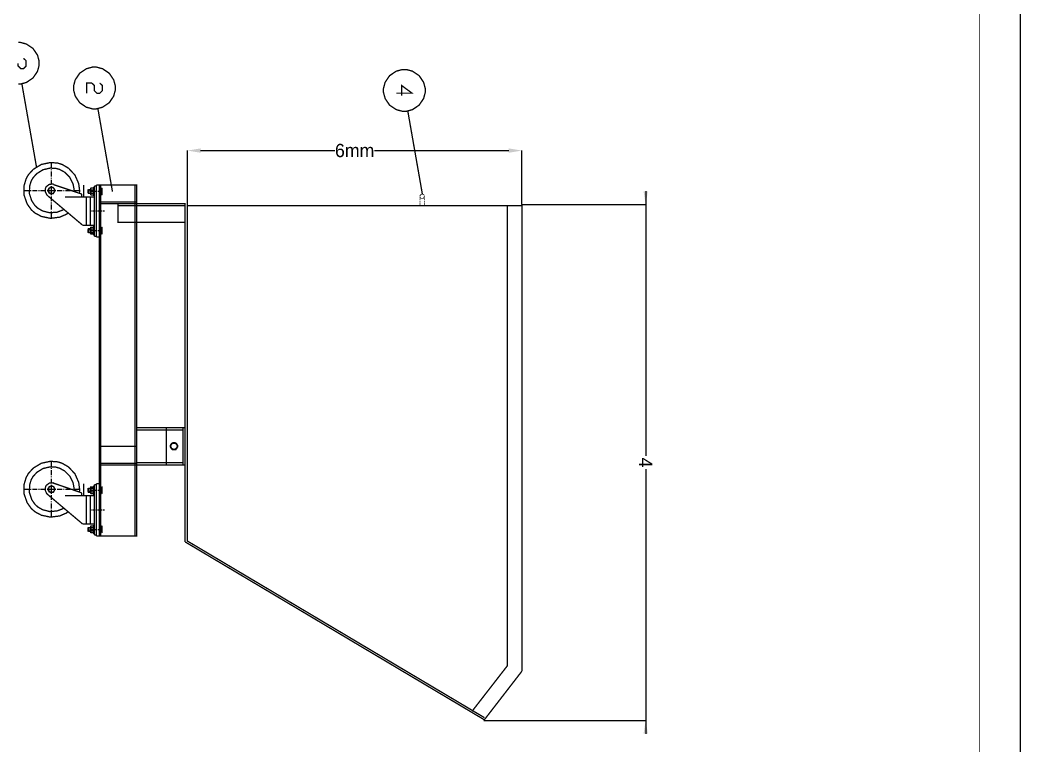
# Model space of a CAD drawing. Extents: x 0.2 to 11.6, y 0 to 16.4.
# Drawn here: x 4 to 11.56, y 3.76 to 9.24 of the extents above; entities that cross this region are included whole.
import ezdxf

# ---------------------------------------------------------------- set-up
doc = ezdxf.new("R2010")
doc.units = 0
doc.header["$MEASUREMENT"] = 0
doc.dimstyles.get("Standard").update_dxf_attribs({"dimtxt": 0.1, "dimasz": 0.1, "dimexe": 1.25, "dimexo": 0.625, "dimtad": 1, "dimtih": 1, "dimtxsty": 'Standard', "dimcen": 2.5, "dimazin": 3, "dimtfac": 1, "dimtmove": 0, "dimatfit": 3})

# ---------------------------------------------------------------- blocks, each defined once
blk = doc.blocks.new('_CLOSEDFILLED')
at = {"color": 0, "linetype": 'BYBLOCK'}
blk.add_solid([(-1, 0.164), (0, 0), (-1, -0.164)], dxfattribs=at)
blk = doc.blocks.new('*D5')
for p, q in [((5.2667, 7.84), (5.2667, 8.2567)), ((5.3666, 8.2567), (6.3792, 8.2567)), ((6.6792, 8.2567), (7.6917, 8.2567)), ((7.7917, 7.85), (7.7917, 8.2567))]:
    blk.add_line(p, q)
at = {"layer": 'Defpoints'}
for p in [(5.2667, 8.2567), (5.2667, 7.84), (7.7917, 7.85)]:
    blk.add_point(p, dxfattribs=at)
at = {"xscale": 0.1, "yscale": 0.1, "rotation": 180}
blk.add_blockref('_CLOSEDFILLED', (5.2667, 8.2567), dxfattribs=at)
at = {"xscale": 0.1, "yscale": 0.1}
blk.add_blockref('_CLOSEDFILLED', (7.7917, 8.2567), dxfattribs=at)
at = {"insert": (6.5292, 8.2567), "char_height": 0.1, "attachment_point": 5}
blk.add_mtext('6mm', dxfattribs=at)
blk = doc.blocks.new('*D6')
for p, q in [((8.7251, 7.95), (8.7251, 5.9525)), ((7.7917, 7.85), (8.7251, 7.85)), ((8.7251, 5.8525), (8.7251, 3.855)), ((7.5033, 3.955), (8.7251, 3.955))]:
    blk.add_line(p, q)
at = {"layer": 'Defpoints'}
for p in [(7.7917, 7.85), (8.7251, 7.85), (7.5033, 3.955)]:
    blk.add_point(p, dxfattribs=at)
at = {"xscale": 0.1, "yscale": 0.1}
for p, rotation in [((8.7251, 7.85), 270), ((8.7251, 3.955), 90)]:
    blk.add_blockref('_CLOSEDFILLED', p, dxfattribs=dict(at, rotation=rotation))
at = {"insert": (8.7251, 5.9025), "char_height": 0.1, "attachment_point": 5, "rotation": 270}
blk.add_mtext('4', dxfattribs=at)

msp = doc.modelspace()

# ---------------------------------------------------------------- linework, layer by layer
at = {"color": 0}
for points, const_width in [([(11.5517, 0.04834), (11.5517, 16.4), (0.183322, 16.4), (0.183322, 0.04834), (11.5517, 0.04834)], 0.01), ([(0.491644, 16.0917), (11.2433, 16.0917), (11.2433, 2.70665), (0.491644, 2.70665), (0.491644, 16.0917)], 0.005), ([(4.56581, 8.57167), (4.58117, 8.57167), (4.62717, 8.5841), (4.67719, 8.61783), (4.71094, 8.66792), (4.72331, 8.71386), (4.72331, 8.72917), (4.72331, 8.74451), (4.71094, 8.79047), (4.67719, 8.84056), (4.62717, 8.87429), (4.58117, 8.88667), (4.56581, 8.88667), (4.55051, 8.88667), (4.50456, 8.87429), (4.45449, 8.84056), (4.42074, 8.79047), (4.40831, 8.74451), (4.40831, 8.72917), (4.40831, 8.71386), (4.42074, 8.66792), (4.45449, 8.61783), (4.50456, 8.5841), (4.55051, 8.57167), (4.56581, 8.57167)], 0.01), ([(6.90419, 8.55333), (6.91954, 8.55333), (6.9655, 8.56575), (7.01557, 8.5995), (7.04932, 8.64958), (7.06168, 8.69553), (7.06168, 8.71083), (7.06168, 8.72618), (7.04932, 8.77214), (7.01557, 8.82221), (6.9655, 8.85596), (6.91954, 8.86833), (6.90419, 8.86833), (6.88889, 8.86833), (6.84289, 8.85596), (6.79281, 8.82221), (6.75911, 8.77214), (6.74669, 8.72618), (6.74669, 8.71083), (6.74669, 8.69553), (6.75911, 8.64958), (6.79281, 8.5995), (6.84289, 8.56575), (6.88889, 8.55333), (6.90419, 8.55333)], 0.01), ([(4.24251, 7.93164), (4.24681, 7.93164), (4.2596, 7.93875), (4.26665, 7.95161), (4.26665, 7.95583), (4.26665, 7.96013), (4.2596, 7.97293), (4.24681, 7.97999), (4.24251, 7.97999), (4.23828, 7.97999), (4.22542, 7.97293), (4.21832, 7.96013), (4.21832, 7.95583), (4.21832, 7.95161), (4.22542, 7.93875), (4.23828, 7.93164), (4.24251, 7.93164)], 0.01), ([(4.60167, 5.34831), (4.88336, 5.34831), (4.88336, 7.99669), (4.60167, 7.99669), (4.60167, 5.34831)], 0.01), ([(4.74333, 7.85667), (5.25, 7.85667), (5.25, 7.715), (4.74333, 7.715), (4.74333, 7.85667)], 0.01), ([(5.16585, 6.00168), (5.17014, 6.00168), (5.18294, 6.00879), (5.19, 6.0216), (5.19, 6.02582), (5.19, 6.03011), (5.18294, 6.04297), (5.17014, 6.05003), (5.16585, 6.05003), (5.16162, 6.05003), (5.14876, 6.04297), (5.14165, 6.03011), (5.14165, 6.02582), (5.14165, 6.0216), (5.14876, 6.00879), (5.16162, 6.00168), (5.16585, 6.00168)], 0.01), ([(4.24251, 5.67665), (4.24681, 5.67665), (4.2596, 5.68375), (4.26665, 5.69661), (4.26665, 5.70085), (4.26665, 5.70514), (4.2596, 5.71793), (4.24681, 5.72499), (4.24251, 5.72499), (4.23828, 5.72499), (4.22542, 5.71793), (4.21832, 5.70514), (4.21832, 5.70085), (4.21832, 5.69661), (4.22542, 5.68375), (4.23828, 5.67665), (4.24251, 5.67665)], 0.01)]:
    msp.add_lwpolyline(points, close=True, dxfattribs=dict(at, const_width=const_width))
at = {"color": 0, "const_width": 0.01}
for points in [[(3.99083, 8.75836), (4.00618, 8.75836), (4.05214, 8.77078), (4.10221, 8.80447), (4.13596, 8.85454), (4.14833, 8.90056), (4.14833, 8.91585), (4.14833, 8.93121), (4.13596, 8.97715), (4.10221, 9.02724), (4.05214, 9.06099), (4.00618, 9.07335), (3.99083, 9.07335)], [(4.01833, 8.75999), (4.12831, 8.13336)], [(4.59169, 8.57335), (4.70167, 7.94667)], [(6.93001, 8.55501), (7.03999, 7.92833)], [(4.24164, 8.12332), (4.24164, 8.16667)], [(4.24164, 8.10835), (4.24164, 8.11501)], [(4.24164, 8.06), (4.24164, 8.09999)], [(4.24164, 8.04497), (4.24164, 8.05333)], [(4.24164, 7.99832), (4.24164, 8.03668)], [(4.07335, 7.95503), (4.03, 7.95503)], [(4.08832, 7.95503), (4.08003, 7.95503)], [(4.13499, 7.95503), (4.09668, 7.95503)], [(4.15169, 7.95503), (4.14333, 7.95503)], [(4.19835, 7.95503), (4.15831, 7.95503)], [(4.21332, 7.95503), (4.20665, 7.95503)], [(4.22667, 7.97835), (4.21332, 7.95503)], [(4.22667, 7.93164), (4.21332, 7.95503)], [(4.25999, 7.95503), (4.22168, 7.95503)], [(4.25499, 7.97835), (4.22667, 7.97835)], [(4.26833, 7.95503), (4.25499, 7.93164), (4.22667, 7.93164)], [(4.24164, 7.98167), (4.24164, 7.99001)], [(4.24164, 7.935), (4.24164, 7.97499)], [(4.24164, 7.91997), (4.24164, 7.92665)], [(4.25499, 7.97835), (4.26833, 7.95503)], [(4.27669, 7.95503), (4.26833, 7.95503)], [(4.32335, 7.95503), (4.28331, 7.95503)], [(4.33832, 7.95503), (4.33165, 7.95503)], [(4.38667, 7.95503), (4.34668, 7.95503)], [(4.40169, 7.95503), (4.39333, 7.95503)], [(4.45167, 7.95503), (4.41, 7.95503)], [(4.51665, 7.93668), (4.51665, 7.96001), (4.52001, 7.96164)], [(4.51665, 7.96001), (4.53668, 7.96001)], [(4.52832, 7.94835), (4.52333, 7.94835), (4.52165, 7.94835), (4.51665, 7.94835)], [(4.51665, 7.93668), (4.52001, 7.93332), (4.53668, 7.93332)], [(4.51665, 7.93668), (4.53668, 7.93668)], [(4.52001, 7.96164), (4.53668, 7.96164)], [(4.52001, 7.93332), (4.52001, 7.96164)], [(4.53331, 7.94835), (4.53, 7.94835)], [(4.53668, 7.92833), (4.53668, 7.96669)], [(4.53999, 7.94835), (4.53668, 7.94835)], [(4.53907, 7.97428), (4.53831, 7.97331), (4.53831, 7.96175), (4.53907, 7.96072)], [(4.53907, 7.93593), (4.53831, 7.93494), (4.53831, 7.92344), (4.53907, 7.92242)], [(4.53836, 7.97331), (4.55664, 7.97331)], [(4.53836, 7.96001), (4.55664, 7.96001)], [(4.53836, 7.935), (4.55664, 7.935)], [(4.54058, 7.96192), (4.53988, 7.95985), (4.53988, 7.93847), (4.54058, 7.93642)], [(4.55832, 7.94835), (4.55501, 7.94835), (4.55333, 7.94835), (4.54833, 7.94835), (4.54665, 7.94835), (4.54167, 7.94835)], [(4.55778, 7.93642), (4.55854, 7.93847), (4.55854, 7.95985), (4.55778, 7.96192)], [(4.55931, 7.96072), (4.56011, 7.96175), (4.56011, 7.97331), (4.55931, 7.97428)], [(4.55931, 7.92242), (4.56011, 7.92344), (4.56011, 7.93494), (4.55931, 7.93593)], [(4.565, 7.91835), (4.56, 7.91835), (4.56, 7.97667), (4.565, 7.97667)], [(4.56, 7.92833), (4.56, 7.96669)], [(4.565, 7.94835), (4.56168, 7.94835)], [(4.58333, 7.94835), (4.58003, 7.94835), (4.57835, 7.94835), (4.57335, 7.94835), (4.57167, 7.94835), (4.56668, 7.94835)], [(4.59, 7.94835), (4.58664, 7.94835)], [(4.60835, 7.94835), (4.60499, 7.94835), (4.60335, 7.94835), (4.59831, 7.94835), (4.59668, 7.94835), (4.59332, 7.94835)], [(4.60167, 7.97331), (4.62001, 7.97331)], [(4.60167, 7.96001), (4.62001, 7.96001)], [(4.60167, 7.935), (4.62001, 7.935)], [(4.61501, 7.94835), (4.61165, 7.94835)], [(4.61333, 7.99669), (4.61333, 5.34831)], [(4.62169, 7.94835), (4.61833, 7.94835)], [(4.61942, 7.93642), (4.62017, 7.93847), (4.62017, 7.95985), (4.61942, 7.96192)], [(4.62099, 7.96072), (4.62181, 7.96175), (4.62181, 7.97331), (4.62099, 7.97428)], [(4.62099, 7.92242), (4.62181, 7.92344), (4.62181, 7.93494), (4.62099, 7.93593)], [(4.62169, 7.92833), (4.62169, 7.96669)], [(4.87169, 7.99669), (4.87169, 5.34831)], [(4.24164, 7.87332), (4.24164, 7.91168)], [(4.24164, 7.85667), (4.24164, 7.86501)], [(4.24164, 7.81), (4.24164, 7.84999)], [(4.53836, 7.92165), (4.55664, 7.92165)], [(4.60167, 7.92165), (4.62001, 7.92165)], [(4.88336, 7.86833), (4.60167, 7.86833)], [(4.88336, 7.85667), (4.60167, 7.85667)], [(4.24164, 7.79497), (4.24164, 7.80165)], [(4.24164, 7.74333), (4.24164, 7.78668)], [(4.54665, 7.80003), (4.54335, 7.80003)], [(4.565, 7.80003), (4.56168, 7.80003), (4.56, 7.80003), (4.55501, 7.80003), (4.55333, 7.80003), (4.55003, 7.80003)], [(4.57167, 7.80003), (4.56836, 7.80003)], [(4.59, 7.80003), (4.58664, 7.80003), (4.58501, 7.80003), (4.58003, 7.80003), (4.57835, 7.80003), (4.57497, 7.80003)], [(4.59668, 7.80003), (4.59332, 7.80003)], [(4.61664, 7.80003), (4.61165, 7.80003), (4.61003, 7.80003), (4.60499, 7.80003), (4.60335, 7.80003), (4.59999, 7.80003)], [(4.62169, 7.80003), (4.61833, 7.80003)], [(4.62831, 7.80003), (4.625, 7.80003)], [(4.64165, 7.80003), (4.63667, 7.80003), (4.63499, 7.80003), (4.62999, 7.80003)], [(4.74333, 7.84), (5.25, 7.84)], [(4.88336, 7.715), (5.25, 7.715)], [(4.51665, 7.66336), (4.52001, 7.66667), (4.53668, 7.66667)], [(4.51665, 7.66336), (4.51665, 7.63997), (4.52001, 7.63835)], [(4.51665, 7.66336), (4.53668, 7.66336)], [(4.52832, 7.65169), (4.52333, 7.65169), (4.52165, 7.65169), (4.51665, 7.65169)], [(4.51665, 7.63997), (4.53668, 7.63997)], [(4.52001, 7.66667), (4.52001, 7.63835)], [(4.52001, 7.63835), (4.53668, 7.63835)], [(4.53331, 7.65169), (4.53, 7.65169)], [(4.53668, 7.67165), (4.53668, 7.63167)], [(4.53999, 7.65169), (4.53668, 7.65169)], [(4.53907, 7.67925), (4.53831, 7.67828), (4.53831, 7.66678), (4.53907, 7.66575)], [(4.53907, 7.63926), (4.53831, 7.63829), (4.53831, 7.62674), (4.53907, 7.62571)], [(4.53836, 7.67833), (4.55664, 7.67833)], [(4.53836, 7.66499), (4.55664, 7.66499)], [(4.53836, 7.63835), (4.55664, 7.63835)], [(4.53836, 7.62668), (4.55664, 7.62668)], [(4.54058, 7.66525), (4.53988, 7.66319), (4.53988, 7.64182), (4.54058, 7.63976)], [(4.55832, 7.65169), (4.55501, 7.65169), (4.55333, 7.65169), (4.54833, 7.65169), (4.54665, 7.65169), (4.54167, 7.65169)], [(4.55778, 7.63976), (4.55854, 7.64182), (4.55854, 7.66319), (4.55778, 7.66525)], [(4.55931, 7.66575), (4.56011, 7.66678), (4.56011, 7.67828), (4.55931, 7.67925)], [(4.55931, 7.62571), (4.56011, 7.62674), (4.56011, 7.63829), (4.55931, 7.63926)], [(4.565, 7.68164), (4.56, 7.68164), (4.56, 7.62169), (4.565, 7.62169)], [(4.56, 7.67165), (4.56, 7.63167)], [(4.565, 7.65169), (4.56168, 7.65169)], [(4.58333, 7.65169), (4.58003, 7.65169), (4.57835, 7.65169), (4.57335, 7.65169), (4.57167, 7.65169), (4.56668, 7.65169)], [(4.59, 7.65169), (4.58664, 7.65169)], [(4.60835, 7.65169), (4.60499, 7.65169), (4.60335, 7.65169), (4.59831, 7.65169), (4.59668, 7.65169), (4.59332, 7.65169)], [(4.60167, 7.67833), (4.62001, 7.67833)], [(4.60167, 7.66499), (4.62001, 7.66499)], [(4.60167, 7.63835), (4.62001, 7.63835)], [(4.60167, 7.62668), (4.62001, 7.62668)], [(4.61501, 7.65169), (4.61165, 7.65169)], [(4.62169, 7.65169), (4.61833, 7.65169)], [(4.61942, 7.63976), (4.62017, 7.64182), (4.62017, 7.66319), (4.61942, 7.66525)], [(4.62099, 7.66575), (4.62181, 7.66678), (4.62181, 7.67828), (4.62099, 7.67925)], [(4.62099, 7.62571), (4.62181, 7.62674), (4.62181, 7.63829), (4.62099, 7.63926)], [(4.62169, 7.67165), (4.62169, 7.63167)], [(4.88336, 6.16499), (5.23335, 6.16499)], [(4.88336, 6.14833), (5.23335, 6.14833)], [(5.23335, 6.16499), (5.23335, 5.88336)], [(5.15169, 6.04833), (5.13835, 6.02501)], [(5.18001, 6.04833), (5.15169, 6.04833)], [(5.18001, 6.04833), (5.19336, 6.02501)], [(4.88336, 6.02501), (4.60167, 6.02501)], [(5.15169, 6), (5.13835, 6.02501)], [(5.19336, 6.02501), (5.18001, 6), (5.15169, 6)], [(4.24164, 5.86833), (4.24164, 5.91168)], [(4.88336, 5.89665), (4.60167, 5.89665)], [(4.88336, 5.90001), (5.23335, 5.90001)], [(4.24164, 5.85335), (4.24164, 5.86003)], [(4.24164, 5.80501), (4.24164, 5.845)], [(4.88336, 5.88336), (4.60167, 5.88336)], [(4.88336, 5.88336), (5.23335, 5.88336)], [(4.24164, 5.78999), (4.24164, 5.79833)], [(4.24164, 5.74333), (4.24164, 5.78168)], [(4.24164, 5.72835), (4.24164, 5.73503)], [(4.07335, 5.69997), (4.03, 5.69997)], [(4.08832, 5.69997), (4.08003, 5.69997)], [(4.13499, 5.69997), (4.09668, 5.69997)], [(4.15169, 5.69997), (4.14333, 5.69997)], [(4.19835, 5.69997), (4.15831, 5.69997)], [(4.21332, 5.69997), (4.20665, 5.69997)], [(4.22667, 5.72331), (4.21332, 5.69997)], [(4.22667, 5.67665), (4.21332, 5.69997)], [(4.25999, 5.69997), (4.22168, 5.69997)], [(4.25499, 5.72331), (4.22667, 5.72331)], [(4.26833, 5.69997), (4.25499, 5.67665), (4.22667, 5.67665)], [(4.24164, 5.68001), (4.24164, 5.72)], [(4.24164, 5.66499), (4.24164, 5.67333)], [(4.25499, 5.72331), (4.26833, 5.69997)], [(4.27669, 5.69997), (4.26833, 5.69997)], [(4.32335, 5.69997), (4.28331, 5.69997)], [(4.33832, 5.69997), (4.33165, 5.69997)], [(4.38667, 5.69997), (4.34668, 5.69997)], [(4.40169, 5.69997), (4.39333, 5.69997)], [(4.45167, 5.69997), (4.41, 5.69997)], [(4.51665, 5.68164), (4.51665, 5.70503), (4.52001, 5.70665)], [(4.51665, 5.70503), (4.53668, 5.70503)], [(4.52832, 5.69336), (4.52333, 5.69336), (4.52165, 5.69336), (4.51665, 5.69336)], [(4.51665, 5.68164), (4.52001, 5.67833), (4.53668, 5.67833)], [(4.51665, 5.68164), (4.53668, 5.68164)], [(4.52001, 5.70665), (4.53668, 5.70665)], [(4.52001, 5.67833), (4.52001, 5.70665)], [(4.53331, 5.69336), (4.53, 5.69336)], [(4.53668, 5.67333), (4.53668, 5.71332)], [(4.53999, 5.69336), (4.53668, 5.69336)], [(4.53907, 5.72092), (4.53831, 5.71994), (4.53831, 5.70844), (4.53907, 5.70742)], [(4.53907, 5.68093), (4.53831, 5.67996), (4.53831, 5.6684), (4.53907, 5.66737)], [(4.53836, 5.71832), (4.55664, 5.71832)], [(4.53836, 5.70665), (4.55664, 5.70665)], [(4.53836, 5.68001), (4.55664, 5.68001)], [(4.53836, 5.66667), (4.55664, 5.66667)], [(4.54058, 5.70692), (4.53988, 5.70486), (4.53988, 5.68349), (4.54058, 5.68143)], [(4.55832, 5.69336), (4.55501, 5.69336), (4.55333, 5.69336), (4.54833, 5.69336), (4.54665, 5.69336), (4.54167, 5.69336)], [(4.55778, 5.68143), (4.55854, 5.68349), (4.55854, 5.70486), (4.55778, 5.70692)], [(4.55931, 5.70742), (4.56011, 5.70844), (4.56011, 5.71994), (4.55931, 5.72092)], [(4.55931, 5.66737), (4.56011, 5.6684), (4.56011, 5.67996), (4.55931, 5.68093)], [(4.565, 5.66336), (4.56, 5.66336), (4.56, 5.72331), (4.565, 5.72331)], [(4.56, 5.67333), (4.56, 5.71332)], [(4.565, 5.69336), (4.56168, 5.69336)], [(4.58333, 5.69336), (4.58003, 5.69336), (4.57835, 5.69336), (4.57335, 5.69336), (4.57167, 5.69336), (4.56668, 5.69336)], [(4.59, 5.69336), (4.58664, 5.69336)], [(4.60835, 5.69336), (4.60499, 5.69336), (4.60335, 5.69336), (4.59831, 5.69336), (4.59668, 5.69336), (4.59332, 5.69336)], [(4.60167, 5.71832), (4.62001, 5.71832)], [(4.60167, 5.70665), (4.62001, 5.70665)], [(4.60167, 5.68001), (4.62001, 5.68001)], [(4.60167, 5.66667), (4.62001, 5.66667)], [(4.61501, 5.69336), (4.61165, 5.69336)], [(4.62169, 5.69336), (4.61833, 5.69336)], [(4.61942, 5.68143), (4.62017, 5.68349), (4.62017, 5.70486), (4.61942, 5.70692)], [(4.62099, 5.70742), (4.62181, 5.70844), (4.62181, 5.71994), (4.62099, 5.72092)], [(4.62099, 5.66737), (4.62181, 5.6684), (4.62181, 5.67996), (4.62099, 5.68093)], [(4.62169, 5.67333), (4.62169, 5.71332)], [(4.24164, 5.61833), (4.24164, 5.65668)], [(4.24164, 5.60167), (4.24164, 5.61003)], [(4.24164, 5.55501), (4.24164, 5.595)], [(4.24164, 5.53999), (4.24164, 5.54665)], [(4.24164, 5.48833), (4.24164, 5.53168)], [(4.54665, 5.54497), (4.54335, 5.54497)], [(4.565, 5.54497), (4.56168, 5.54497), (4.56, 5.54497), (4.55501, 5.54497), (4.55333, 5.54497), (4.55003, 5.54497)], [(4.57167, 5.54497), (4.56836, 5.54497)], [(4.59, 5.54497), (4.58664, 5.54497), (4.58501, 5.54497), (4.58003, 5.54497), (4.57835, 5.54497), (4.57497, 5.54497)], [(4.59668, 5.54497), (4.59332, 5.54497)], [(4.61664, 5.54497), (4.61165, 5.54497), (4.61003, 5.54497), (4.60499, 5.54497), (4.60335, 5.54497), (4.59999, 5.54497)], [(4.62169, 5.54497), (4.61833, 5.54497)], [(4.62831, 5.54497), (4.625, 5.54497)], [(4.64165, 5.54497), (4.63667, 5.54497), (4.63499, 5.54497), (4.62999, 5.54497)], [(4.51665, 5.40831), (4.52001, 5.41168), (4.53668, 5.41168)], [(4.51665, 5.40831), (4.51665, 5.38499), (4.52001, 5.38336)], [(4.51665, 5.40831), (4.53668, 5.40831)], [(4.52832, 5.39665), (4.52333, 5.39665), (4.52165, 5.39665), (4.51665, 5.39665)], [(4.51665, 5.38499), (4.53668, 5.38499)], [(4.52001, 5.41168), (4.52001, 5.38336)], [(4.52001, 5.38336), (4.53668, 5.38336)], [(4.53331, 5.39665), (4.53, 5.39665)], [(4.53668, 5.41667), (4.53668, 5.37831)], [(4.53999, 5.39665), (4.53668, 5.39665)], [(4.53907, 5.42426), (4.53831, 5.42329), (4.53831, 5.41178), (4.53907, 5.41075)], [(4.53907, 5.38596), (4.53831, 5.38499), (4.53831, 5.37343), (4.53907, 5.3724)], [(4.53836, 5.42333), (4.55664, 5.42333)], [(4.53836, 5.41), (4.55664, 5.41)], [(4.53836, 5.38499), (4.55664, 5.38499)], [(4.53836, 5.37169), (4.55664, 5.37169)], [(4.54058, 5.41026), (4.53988, 5.40821), (4.53988, 5.38678), (4.54058, 5.38471)], [(4.55832, 5.39665), (4.55501, 5.39665), (4.55333, 5.39665), (4.54833, 5.39665), (4.54665, 5.39665), (4.54167, 5.39665)], [(4.55778, 5.38471), (4.55854, 5.38678), (4.55854, 5.40821), (4.55778, 5.41026)], [(4.55931, 5.41075), (4.56011, 5.41178), (4.56011, 5.42329), (4.55931, 5.42426)], [(4.55931, 5.3724), (4.56011, 5.37343), (4.56011, 5.38499), (4.55931, 5.38596)], [(4.565, 5.42665), (4.56, 5.42665), (4.56, 5.36833), (4.565, 5.36833)], [(4.56, 5.41667), (4.56, 5.37831)], [(4.565, 5.39665), (4.56168, 5.39665)], [(4.58333, 5.39665), (4.58003, 5.39665), (4.57835, 5.39665), (4.57335, 5.39665), (4.57167, 5.39665), (4.56668, 5.39665)], [(4.59, 5.39665), (4.58664, 5.39665)], [(4.60835, 5.39665), (4.60499, 5.39665), (4.60335, 5.39665), (4.59831, 5.39665), (4.59668, 5.39665), (4.59332, 5.39665)], [(4.60167, 5.42333), (4.62001, 5.42333)], [(4.60167, 5.41), (4.62001, 5.41)], [(4.60167, 5.38499), (4.62001, 5.38499)], [(4.60167, 5.37169), (4.62001, 5.37169)], [(4.61501, 5.39665), (4.61165, 5.39665)], [(4.62169, 5.39665), (4.61833, 5.39665)], [(4.61942, 5.38471), (4.62017, 5.38678), (4.62017, 5.40821), (4.61942, 5.41026)], [(4.62099, 5.41075), (4.62181, 5.41178), (4.62181, 5.42329), (4.62099, 5.42426)], [(4.62099, 5.3724), (4.62181, 5.37343), (4.62181, 5.38499), (4.62099, 5.38596)], [(4.62169, 5.41667), (4.62169, 5.37831)], [(7.50331, 3.95503), (7.50836, 3.96001)]]:
    msp.add_lwpolyline(points, dxfattribs=at)
at = {"color": 6, "const_width": 0.01}
for points in [[(4.03, 8.95335), (4.05003, 8.935), (4.05003, 8.89501), (4.03, 8.875), (4.00999, 8.875), (3.99001, 8.89501), (3.99001, 8.91499)], [(4.60499, 8.76665), (4.625, 8.74832), (4.625, 8.70833), (4.60499, 8.68832), (4.58501, 8.68832), (4.565, 8.70833), (4.565, 8.74832), (4.54497, 8.76665), (4.50667, 8.76665), (4.50667, 8.68832)], [(6.88336, 8.66997), (6.88336, 8.74832), (6.96164, 8.69), (6.84332, 8.69)], [(4.45231, 7.93528), (4.45404, 7.95307), (4.44694, 8.00754), (4.41846, 8.07206), (4.37028, 8.12358), (4.32297, 8.15153), (4.30593, 8.1569), (4.28896, 8.16228), (4.23415, 8.16656), (4.16515, 8.15196), (4.10476, 8.1155), (4.06765, 8.07497), (4.05886, 8.0594), (4.05013, 8.04389), (4.03461, 7.99115), (4.03467, 7.92062), (4.05789, 7.854), (4.0899, 7.80931), (4.10325, 7.79753), (4.11664, 7.78575), (4.1651, 7.75976), (4.2341, 7.74517), (4.30404, 7.75418), (4.35439, 7.77626), (4.36865, 7.78689)], [(4.41151, 7.94911), (4.41211, 7.96311), (4.40424, 8.00553), (4.3795, 8.05512), (4.34006, 8.09407), (4.30219, 8.11475), (4.28868, 8.11854), (4.27522, 8.1224), (4.23215, 8.12472), (4.17817, 8.11231), (4.13103, 8.08311), (4.10206, 8.05117), (4.09517, 8.03896), (4.08832, 8.02675), (4.07596, 7.9854), (4.07536, 7.93001), (4.09267, 7.87733), (4.11692, 7.84164), (4.12717, 7.83208), (4.13743, 7.82254), (4.17469, 7.80083), (4.22846, 7.78728), (4.28369, 7.79178), (4.32406, 7.80697), (4.33572, 7.81467)], [(4.2584, 8.00233), (4.25282, 8.00429), (4.22504, 8.00179), (4.20258, 7.98514), (4.19965, 7.97999), (4.19678, 7.97483), (4.19417, 7.94706), (4.20643, 7.92199), (4.21094, 7.91812)], [(4.47, 7.92833), (4.25667, 8)], [(4.47, 7.90668), (4.47, 7.92833)], [(4.48503, 7.99669), (4.48503, 7.90668)], [(4.58003, 7.99001), (4.565, 7.99001)], [(4.565, 7.61003), (4.565, 7.99001)], [(4.60167, 7.99669), (4.58003, 7.99669)], [(4.58003, 7.60335), (4.58003, 7.99669)], [(4.60167, 7.60335), (4.60167, 7.99669)], [(4.47667, 7.69336), (4.21001, 7.91835)], [(4.565, 7.90668), (4.34332, 7.90668)], [(4.50499, 7.90668), (4.50499, 7.69336)], [(4.535, 7.90668), (4.535, 7.69336)], [(4.88997, 7.85667), (4.88336, 7.85667)], [(5.25, 7.85667), (5.25, 5.30333)], [(7.79167, 7.84999), (7.79167, 4.32835)], [(5.26665, 7.84), (5.26665, 5.31), (7.50836, 3.97667)], [(7.68001, 7.84), (7.68001, 4.36664), (7.41499, 4.02501)], [(4.565, 7.69336), (4.47667, 7.69336)], [(4.58003, 7.61003), (4.565, 7.61003)], [(4.60167, 7.60335), (4.58003, 7.60335)], [(5.10835, 6.16499), (5.25, 6.16499)], [(5.10835, 5.88336), (5.25, 5.88336), (5.25, 6.16499)], [(5.10835, 6.16499), (5.10835, 5.88336)], [(5.25, 6.16499), (5.25, 5.88336)], [(4.45231, 5.68028), (4.45404, 5.69808), (4.44694, 5.75256), (4.41846, 5.81706), (4.37028, 5.8686), (4.32297, 5.89654), (4.30593, 5.90192), (4.28896, 5.90728), (4.23415, 5.91157), (4.16515, 5.89697), (4.10476, 5.86051), (4.06765, 5.81999), (4.05886, 5.80442), (4.05013, 5.7889), (4.03461, 5.73617), (4.03467, 5.66564), (4.05789, 5.59901), (4.0899, 5.55431), (4.10325, 5.54254), (4.11664, 5.53076), (4.1651, 5.50472), (4.2341, 5.49018), (4.30404, 5.49918), (4.35439, 5.52126), (4.36865, 5.5319)], [(4.41151, 5.69412), (4.41211, 5.70811), (4.40424, 5.75054), (4.3795, 5.80013), (4.34006, 5.83908), (4.30219, 5.85975), (4.28868, 5.86356), (4.27522, 5.8674), (4.23215, 5.86974), (4.17817, 5.85732), (4.13103, 5.82813), (4.10206, 5.79617), (4.09517, 5.7839), (4.08832, 5.77175), (4.07596, 5.73042), (4.07536, 5.67497), (4.09267, 5.62235), (4.11692, 5.58664), (4.12717, 5.5771), (4.13743, 5.56754), (4.17469, 5.54585), (4.22846, 5.53228), (4.28369, 5.53678), (4.32406, 5.55197), (4.33572, 5.55968)], [(4.2584, 5.74735), (4.25282, 5.74929), (4.22504, 5.74681), (4.20258, 5.73014), (4.19965, 5.72499), (4.19678, 5.71983), (4.19417, 5.69206), (4.20643, 5.66699), (4.21094, 5.66314)], [(4.47, 5.67333), (4.25667, 5.74669)], [(4.48503, 5.74164), (4.48503, 5.65169)], [(4.58003, 5.73503), (4.565, 5.73503)], [(4.565, 5.35499), (4.565, 5.73503)], [(4.60167, 5.74164), (4.58003, 5.74164)], [(4.58003, 5.34831), (4.58003, 5.74164)], [(4.60167, 5.34831), (4.60167, 5.74164)], [(4.47667, 5.43832), (4.21001, 5.66336)], [(4.47, 5.65169), (4.47, 5.67333)], [(4.565, 5.65169), (4.34332, 5.65169)], [(4.50499, 5.65169), (4.50499, 5.43832)], [(4.535, 5.65169), (4.535, 5.43832)], [(4.565, 5.43832), (4.47667, 5.43832)], [(4.58003, 5.35499), (4.565, 5.35499)], [(4.60167, 5.34831), (4.58003, 5.34831)], [(5.25, 5.30333), (7.50836, 3.96001)], [(7.50331, 3.95503), (7.79167, 4.32835)]]:
    msp.add_lwpolyline(points, dxfattribs=at)
at = {"color": 242}
for points, const_width in [([(7.05003, 7.92333), (7.04833, 7.92333), (7.04833, 7.92503), (7.04665, 7.92503), (7.04665, 7.92665), (7.04497, 7.92665), (7.04335, 7.92665), (7.04167, 7.92665), (7.04167, 7.92833), (7.03999, 7.92833), (7.03836, 7.92833), (7.03668, 7.92833), (7.035, 7.92833), (7.035, 7.92665), (7.03331, 7.92665), (7.03168, 7.92665)], 0.005), ([(7.02669, 7.92333), (7.02669, 7.92165), (7.02501, 7.92165), (7.02501, 7.91997), (7.02333, 7.91997), (7.02333, 7.91835), (7.02333, 7.91667), (7.02165, 7.91667), (7.02165, 7.91499), (7.02165, 7.91336)], 0.005), ([(7.02165, 7.91168), (7.02165, 7.91), (7.02165, 7.90831), (7.02165, 7.90668), (7.02165, 7.905), (7.02165, 7.90332), (7.02165, 7.90169), (7.02165, 7.90169)], 0.005), ([(7.02165, 7.91), (7.02165, 7.90831), (7.02165, 7.90668), (7.02165, 7.905), (7.02333, 7.905), (7.02333, 7.90332), (7.02333, 7.90169), (7.02501, 7.90169), (7.02501, 7.90001)], 0.005), ([(7.02165, 7.90001), (7.02165, 7.89833)], 0.005), ([(7.02165, 7.89665), (7.02165, 7.89501), (7.02165, 7.89333), (7.02165, 7.89165), (7.02165, 7.88997), (7.02165, 7.88835), (7.02165, 7.88667), (7.02165, 7.88499), (7.02165, 7.88336)], 0.005), ([(7.02165, 7.88167), (7.02165, 7.87999)], 0.005), ([(7.02165, 7.87831), (7.02165, 7.87668), (7.02165, 7.875), (7.02165, 7.87332), (7.02165, 7.87169), (7.02165, 7.87001), (7.02165, 7.86833), (7.02165, 7.86664), (7.02165, 7.86501)], 0.005), ([(7.02165, 7.86333), (7.02165, 7.86165)], 0.005), ([(7.02165, 7.86003), (7.02165, 7.85835), (7.02165, 7.85667), (7.02165, 7.85499), (7.02165, 7.85335), (7.02165, 7.85167), (7.02165, 7.84999), (7.02165, 7.84831), (7.02165, 7.84668)], 0.005), ([(7.02669, 7.89833), (7.02832, 7.89833), (7.02832, 7.89665), (7.03, 7.89665), (7.03, 7.89501), (7.03168, 7.89501), (7.03331, 7.89501), (7.035, 7.89501), (7.03668, 7.89501), (7.03668, 7.89333), (7.03836, 7.89333)], 0.005), ([(7.03, 7.92665), (7.03, 7.92503), (7.02832, 7.92503), (7.02832, 7.92333)], 0.005), ([(7.03836, 7.89333), (7.03999, 7.89333), (7.03999, 7.89501), (7.04167, 7.89501), (7.04335, 7.89501), (7.04497, 7.89501), (7.04665, 7.89501), (7.04665, 7.89665), (7.04665, 7.89665)], 0.005), ([(7.04833, 7.89665), (7.04833, 7.89833), (7.05003, 7.89833), (7.05003, 7.90001), (7.05165, 7.90001), (7.05165, 7.90169), (7.05333, 7.90169), (7.05333, 7.90332), (7.05333, 7.905), (7.05333, 7.90668), (7.05501, 7.90668), (7.05501, 7.90831), (7.05501, 7.91), (7.05501, 7.91168), (7.05501, 7.91336), (7.05501, 7.91499)], 0.005), ([(7.05333, 7.91835), (7.05333, 7.91997), (7.05165, 7.91997), (7.05165, 7.92165), (7.05003, 7.92165)], 0.005), ([(7.05501, 7.91667), (7.05333, 7.91667)], 0.005), ([(7.05501, 7.91168), (7.05501, 7.91), (7.05501, 7.90831), (7.05501, 7.90668), (7.05501, 7.905), (7.05501, 7.90332), (7.05501, 7.90169), (7.05501, 7.90169)], 0.005), ([(7.05501, 7.90001), (7.05501, 7.89833)], 0.005), ([(7.05501, 7.89665), (7.05501, 7.89501), (7.05501, 7.89333), (7.05501, 7.89165), (7.05501, 7.88997), (7.05501, 7.88835), (7.05501, 7.88667), (7.05501, 7.88499), (7.05501, 7.88336)], 0.005), ([(7.05501, 7.88167), (7.05501, 7.87999)], 0.005), ([(7.05501, 7.87831), (7.05501, 7.87668), (7.05501, 7.875), (7.05501, 7.87332), (7.05501, 7.87169), (7.05501, 7.87001), (7.05501, 7.86833), (7.05501, 7.86664), (7.05501, 7.86501)], 0.005), ([(7.05501, 7.86333), (7.05501, 7.86165)], 0.005), ([(7.05501, 7.86003), (7.05501, 7.85835), (7.05501, 7.85667), (7.05501, 7.85499), (7.05501, 7.85335), (7.05501, 7.85167), (7.05501, 7.84999), (7.05501, 7.84831), (7.05501, 7.84668)], 0.005), ([(7.79167, 7.84), (5.26665, 7.84)], 0.01), ([(7.02165, 7.845), (7.02165, 7.84332)], 0.005), ([(7.02165, 7.84169), (7.02165, 7.84)], 0.005), ([(7.05501, 7.845), (7.05501, 7.84332)], 0.005), ([(7.05501, 7.84169), (7.05501, 7.84)], 0.005)]:
    msp.add_lwpolyline(points, dxfattribs=dict(at, const_width=const_width))
at = {"color": 242, "const_width": 0.005}
for points in [[(7.02165, 7.91168), (7.02165, 7.91168)], [(7.02669, 7.90001), (7.02669, 7.90001)]]:
    msp.add_lwpolyline(points, close=True, dxfattribs=at)
at = {"color": 6, "const_width": 0.01}
msp.add_lwpolyline([(5.16585, 5.99832), (5.17074, 5.99832), (5.18533, 6.0064), (5.19336, 6.021), (5.19336, 6.02582), (5.19336, 6.03071), (5.18533, 6.04531), (5.17074, 6.05333), (5.16585, 6.05333), (5.16103, 6.05333), (5.14643, 6.04531), (5.13835, 6.03071), (5.13835, 6.02582), (5.13835, 6.021), (5.14643, 6.0064), (5.16103, 5.99832), (5.16585, 5.99832)], close=True, dxfattribs=at)
msp.add_lwpolyline([(5.16585, 5.99832), (5.17074, 5.99832), (5.18533, 6.0064), (5.19336, 6.021), (5.19336, 6.02582), (5.19336, 6.03071), (5.18533, 6.04531), (5.17074, 6.05333), (5.16585, 6.05333), (5.16103, 6.05333), (5.14643, 6.04531), (5.13835, 6.03071), (5.13835, 6.02582), (5.13835, 6.021), (5.14643, 6.0064), (5.16103, 5.99832), (5.16585, 5.99832)], close=True, dxfattribs=at)

# ---------------------------------------------------------------- dimensions: what is measured, and where the dimension line sits
at = {"linetype": 'Continuous'}
dim = msp.add_linear_dim(base=(5.26665, 8.256729), p1=(5.26665, 7.84), p2=(7.79167, 7.84999), text='6mm', dimstyle='Standard', dxfattribs=at)
dim.commit()
dim.dimension.update_dxf_attribs({"geometry": '*D5', "text_midpoint": (6.52916, 8.256729)})
dim = msp.add_linear_dim(base=(8.725138, 7.84999), p1=(7.79167, 7.84999), p2=(7.50331, 3.95503), angle=90, text='4', dimstyle='Standard', dxfattribs=at)
dim.commit()
dim.dimension.update_dxf_attribs({"geometry": '*D6', "text_midpoint": (8.725138, 5.90251), "text_rotation": 270})

doc.saveas('drawing.dxf')
